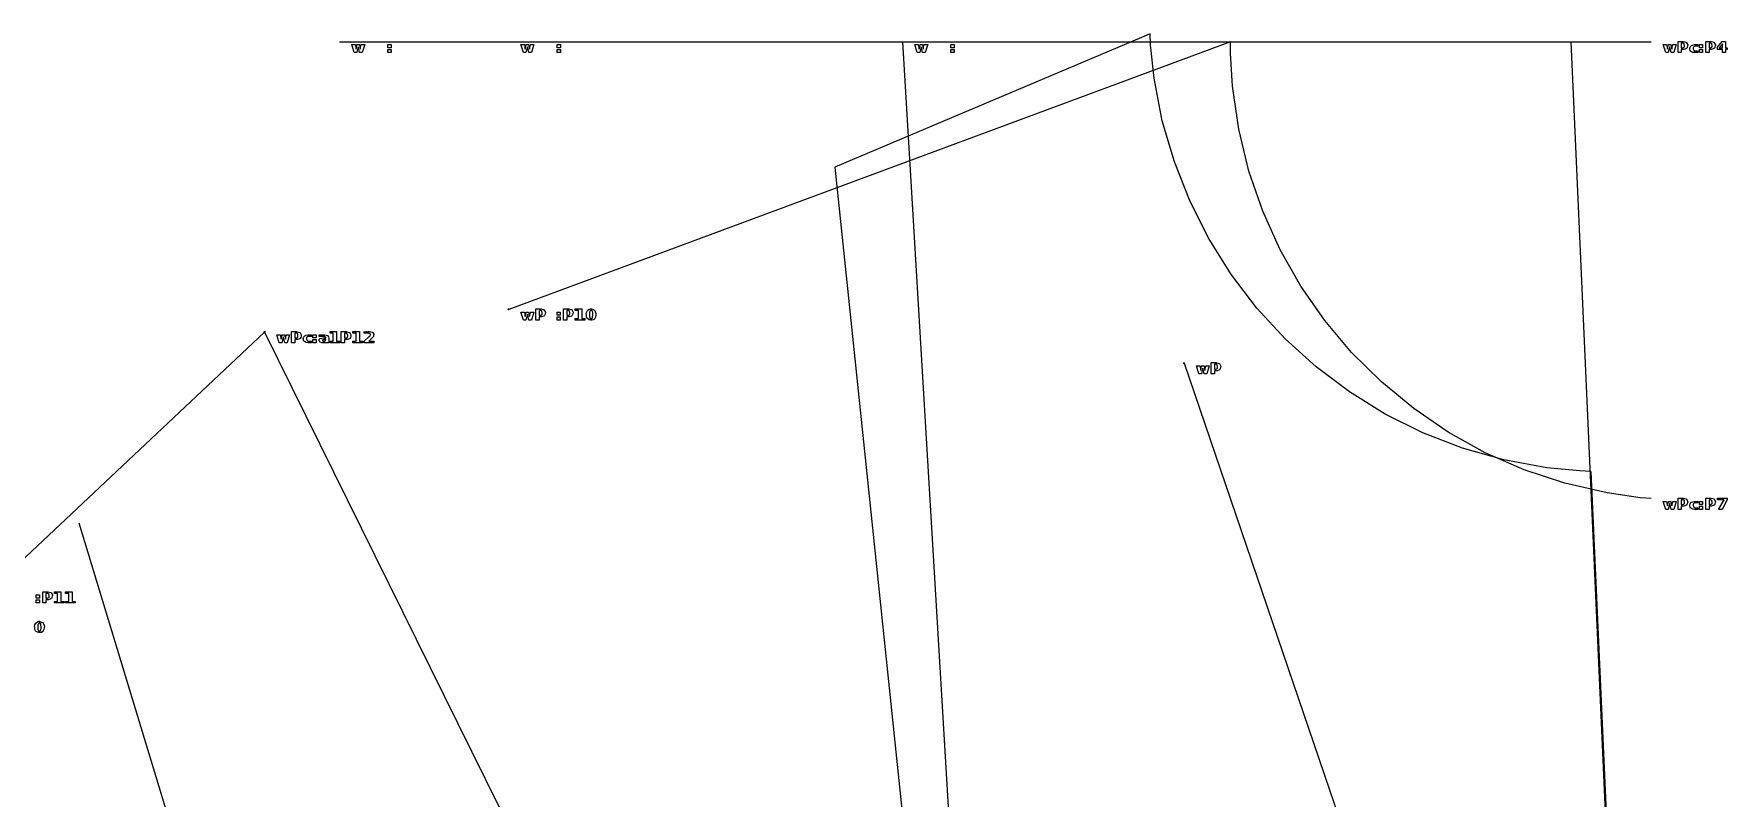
# Model space of a CAD drawing. Extents: x 0 to 25.1, y 0 to 22.3.
# Drawn here: x 11.87 to 24.34, y 16.63 to 22.25 of the extents above; entities that cross this region are included whole.
import ezdxf

# ---------------------------------------------------------------- set-up
doc = ezdxf.new("R2010")
doc.units = 0
doc.layers.get('0').update_dxf_attribs({"linetype": 'CONTINUOUS'})

msp = doc.modelspace()

# ---------------------------------------------------------------- linework, layer by layer
at = {"color": 0}
for p, q in [((20.096, 22.254), (17.774, 21.274)), ((20.099, 22.173), (20.096, 22.254)), ((20.686, 22.195), (15.372, 20.226)), ((18.272, 22.195), (19.059, 8.966)), ((18.272, 22.195), (19.587, 0.108)), ((20.126, 21.929), (20.099, 22.173)), ((20.686, 22.113), (20.686, 22.195)), ((20.702, 21.869), (20.686, 22.113)), ((23.193, 22.195), (24.178, 0.108)), ((20.185, 21.614), (20.126, 21.929)), ((20.748, 21.552), (20.702, 21.869)), ((20.274, 21.311), (20.185, 21.614)), ((20.823, 21.244), (20.748, 21.552)), ((17.774, 21.274), (19.059, 8.966)), ((20.389, 21.02), (20.274, 21.311)), ((20.925, 20.948), (20.823, 21.244)), ((20.529, 20.742), (20.389, 21.02)), ((21.053, 20.665), (20.925, 20.948)), ((20.694, 20.481), (20.529, 20.742)), ((21.205, 20.396), (21.053, 20.665)), ((20.881, 20.236), (20.694, 20.481)), ((21.381, 20.144), (21.205, 20.396)), ((21.089, 20.01), (20.881, 20.236)), ((21.579, 19.909), (21.381, 20.144)), ((11.537, 18.144), (13.574, 20.059)), ((13.574, 20.059), (19.059, 8.966)), ((21.317, 19.803), (21.089, 20.01)), ((20.345, 19.83), (23.531, 10.492)), ((21.798, 19.692), (21.579, 19.909)), ((21.564, 19.618), (21.317, 19.803)), ((21.826, 19.456), (21.564, 19.618)), ((22.036, 19.496), (21.798, 19.692)), ((22.104, 19.317), (21.826, 19.456)), ((22.291, 19.322), (22.036, 19.496)), ((22.396, 19.204), (22.104, 19.317)), ((22.563, 19.171), (22.291, 19.322)), ((22.701, 19.119), (22.396, 19.204)), ((22.849, 19.046), (22.563, 19.171)), ((23.016, 19.061), (22.701, 19.119)), ((23.15, 18.946), (22.849, 19.046)), ((23.26, 19.037), (23.016, 19.061)), ((23.341, 19.034), (23.26, 19.037)), ((23.341, 19.034), (23.779, 9.177)), ((23.462, 18.875), (23.15, 18.946)), ((23.704, 18.84), (23.462, 18.875)), ((23.786, 18.833), (23.704, 18.84)), ((12.207, 18.655), (14.126, 12.332))]:
    msp.add_line(p, q, dxfattribs=at)
at = {"color": 9}
for p, q in [((23.983, 22.198), (24.02, 22.198)), ((23.983, 22.116), (23.983, 22.198)), ((24.02, 22.198), (24.023, 22.197)), ((24.023, 22.197), (24.034, 22.195)), ((24.187, 22.198), (24.224, 22.198)), ((24.187, 22.116), (24.187, 22.198)), ((24.224, 22.198), (24.226, 22.197)), ((24.226, 22.197), (24.238, 22.195)), ((24.274, 22.155), (24.308, 22.198)), ((24.308, 22.198), (24.333, 22.198)), ((24.333, 22.198), (24.333, 22.151)), ((14.216, 22.175), (14.241, 22.175)), ((14.234, 22.116), (14.216, 22.175)), ((14.254, 22.116), (14.234, 22.116)), ((14.241, 22.175), (14.248, 22.142)), ((14.248, 22.142), (14.254, 22.175)), ((14.254, 22.175), (14.273, 22.175)), ((14.264, 22.159), (14.254, 22.116)), ((14.274, 22.116), (14.264, 22.159)), ((14.273, 22.175), (14.279, 22.142)), ((14.293, 22.116), (14.274, 22.116)), ((14.279, 22.142), (14.286, 22.175)), ((14.286, 22.175), (14.311, 22.175)), ((14.311, 22.175), (14.293, 22.116)), ((14.482, 22.175), (14.506, 22.175)), ((14.482, 22.151), (14.482, 22.175)), ((14.506, 22.151), (14.482, 22.151)), ((14.482, 22.139), (14.506, 22.139)), ((14.482, 22.116), (14.482, 22.139)), ((14.506, 22.116), (14.482, 22.116)), ((14.506, 22.175), (14.506, 22.151)), ((14.506, 22.139), (14.506, 22.116)), ((15.462, 22.175), (15.487, 22.175)), ((15.48, 22.116), (15.462, 22.175)), ((15.499, 22.116), (15.48, 22.116)), ((15.487, 22.175), (15.494, 22.142)), ((15.494, 22.142), (15.5, 22.175)), ((15.509, 22.159), (15.499, 22.116)), ((15.5, 22.175), (15.518, 22.175)), ((15.52, 22.116), (15.509, 22.159)), ((15.518, 22.175), (15.525, 22.142)), ((15.539, 22.116), (15.52, 22.116)), ((15.525, 22.142), (15.532, 22.175)), ((15.532, 22.175), (15.556, 22.175)), ((15.556, 22.175), (15.539, 22.116)), ((15.728, 22.175), (15.752, 22.175)), ((15.728, 22.151), (15.728, 22.175)), ((15.752, 22.151), (15.728, 22.151)), ((15.728, 22.139), (15.752, 22.139)), ((15.728, 22.116), (15.728, 22.139)), ((15.752, 22.116), (15.728, 22.116)), ((15.752, 22.175), (15.752, 22.151)), ((15.752, 22.139), (15.752, 22.116)), ((18.362, 22.175), (18.387, 22.175)), ((18.38, 22.116), (18.362, 22.175)), ((18.399, 22.116), (18.38, 22.116)), ((18.387, 22.175), (18.394, 22.142)), ((18.394, 22.142), (18.401, 22.175)), ((18.41, 22.159), (18.399, 22.116)), ((18.401, 22.175), (18.419, 22.175)), ((18.42, 22.116), (18.41, 22.159)), ((18.419, 22.175), (18.425, 22.142)), ((18.439, 22.116), (18.42, 22.116)), ((18.425, 22.142), (18.432, 22.175)), ((18.432, 22.175), (18.457, 22.175)), ((18.457, 22.175), (18.439, 22.116)), ((18.628, 22.175), (18.652, 22.175)), ((18.628, 22.151), (18.628, 22.175)), ((18.652, 22.151), (18.628, 22.151)), ((18.628, 22.139), (18.652, 22.139)), ((18.628, 22.116), (18.628, 22.139)), ((18.652, 22.116), (18.628, 22.116)), ((18.652, 22.175), (18.652, 22.151)), ((18.652, 22.139), (18.652, 22.116)), ((23.874, 22.175), (23.899, 22.175)), ((23.892, 22.116), (23.874, 22.175)), ((23.911, 22.116), (23.892, 22.116)), ((23.899, 22.175), (23.906, 22.142)), ((23.906, 22.142), (23.912, 22.175)), ((23.922, 22.159), (23.911, 22.116)), ((23.912, 22.175), (23.93, 22.175)), ((23.932, 22.116), (23.922, 22.159)), ((23.93, 22.175), (23.937, 22.142)), ((23.951, 22.116), (23.932, 22.116)), ((23.937, 22.142), (23.944, 22.175)), ((23.944, 22.175), (23.969, 22.175)), ((23.969, 22.175), (23.951, 22.116)), ((24.007, 22.116), (23.983, 22.116)), ((24.007, 22.186), (24.007, 22.151)), ((24.018, 22.186), (24.007, 22.186)), ((24.007, 22.151), (24.018, 22.151)), ((24.02, 22.139), (24.007, 22.139)), ((24.007, 22.139), (24.007, 22.116)), ((24.02, 22.186), (24.018, 22.186)), ((24.018, 22.151), (24.019, 22.151)), ((24.019, 22.151), (24.027, 22.155)), ((24.027, 22.182), (24.02, 22.186)), ((24.026, 22.139), (24.02, 22.139)), ((24.044, 22.146), (24.026, 22.139)), ((24.028, 22.181), (24.027, 22.182)), ((24.027, 22.182), (24.027, 22.182)), ((24.027, 22.156), (24.03, 22.16)), ((24.027, 22.155), (24.027, 22.156)), ((24.027, 22.156), (24.027, 22.156)), ((24.03, 22.169), (24.028, 22.181)), ((24.031, 22.169), (24.03, 22.169)), ((24.03, 22.16), (24.031, 22.167)), ((24.031, 22.167), (24.031, 22.169)), ((24.034, 22.195), (24.044, 22.192)), ((24.044, 22.192), (24.045, 22.191)), ((24.045, 22.147), (24.044, 22.146)), ((24.045, 22.191), (24.046, 22.189)), ((24.047, 22.148), (24.045, 22.147)), ((24.046, 22.189), (24.054, 22.174)), ((24.05, 22.155), (24.047, 22.148)), ((24.053, 22.166), (24.05, 22.155)), ((24.054, 22.169), (24.053, 22.166)), ((24.054, 22.174), (24.054, 22.169)), ((24.069, 22.148), (24.071, 22.157)), ((24.07, 22.145), (24.069, 22.148)), ((24.07, 22.142), (24.07, 22.145)), ((24.071, 22.132), (24.07, 22.142)), ((24.071, 22.157), (24.078, 22.166)), ((24.078, 22.124), (24.071, 22.132)), ((24.078, 22.166), (24.08, 22.167)), ((24.08, 22.124), (24.078, 22.124)), ((24.08, 22.167), (24.081, 22.168)), ((24.082, 22.122), (24.08, 22.124)), ((24.081, 22.168), (24.091, 22.172)), ((24.091, 22.118), (24.082, 22.122)), ((24.091, 22.172), (24.104, 22.175)), ((24.104, 22.116), (24.091, 22.118)), ((24.097, 22.157), (24.093, 22.152)), ((24.093, 22.152), (24.093, 22.147)), ((24.093, 22.147), (24.093, 22.145)), ((24.093, 22.145), (24.093, 22.144)), ((24.093, 22.144), (24.098, 22.133)), ((24.098, 22.158), (24.097, 22.157)), ((24.099, 22.159), (24.098, 22.158)), ((24.098, 22.133), (24.098, 22.132)), ((24.098, 22.132), (24.098, 22.132)), ((24.098, 22.132), (24.102, 22.128)), ((24.102, 22.161), (24.099, 22.159)), ((24.109, 22.163), (24.102, 22.161)), ((24.102, 22.128), (24.109, 22.128)), ((24.104, 22.175), (24.108, 22.175)), ((24.108, 22.116), (24.104, 22.116)), ((24.108, 22.175), (24.109, 22.175)), ((24.11, 22.116), (24.108, 22.116)), ((24.109, 22.175), (24.116, 22.175)), ((24.112, 22.163), (24.109, 22.163)), ((24.109, 22.128), (24.112, 22.128)), ((24.116, 22.116), (24.11, 22.116)), ((24.113, 22.163), (24.112, 22.163)), ((24.112, 22.128), (24.112, 22.127)), ((24.112, 22.127), (24.115, 22.126)), ((24.119, 22.163), (24.113, 22.163)), ((24.115, 22.126), (24.119, 22.128)), ((24.116, 22.175), (24.119, 22.175)), ((24.119, 22.116), (24.116, 22.116)), ((24.119, 22.175), (24.119, 22.175)), ((24.119, 22.175), (24.126, 22.175)), ((24.12, 22.163), (24.119, 22.163)), ((24.119, 22.128), (24.121, 22.128)), ((24.121, 22.116), (24.119, 22.116)), ((24.122, 22.163), (24.12, 22.163)), ((24.121, 22.128), (24.121, 22.127)), ((24.121, 22.127), (24.124, 22.126)), ((24.126, 22.116), (24.121, 22.116)), ((24.128, 22.163), (24.122, 22.163)), ((24.124, 22.126), (24.128, 22.128)), ((24.126, 22.175), (24.129, 22.175)), ((24.129, 22.116), (24.126, 22.116)), ((24.129, 22.163), (24.128, 22.163)), ((24.128, 22.128), (24.129, 22.128)), ((24.129, 22.175), (24.129, 22.163)), ((24.129, 22.128), (24.129, 22.116)), ((24.14, 22.175), (24.163, 22.175)), ((24.14, 22.151), (24.14, 22.175)), ((24.163, 22.151), (24.14, 22.151)), ((24.14, 22.139), (24.163, 22.139)), ((24.14, 22.116), (24.14, 22.139)), ((24.163, 22.116), (24.14, 22.116)), ((24.163, 22.175), (24.163, 22.151)), ((24.163, 22.139), (24.163, 22.116)), ((24.211, 22.116), (24.187, 22.116)), ((24.211, 22.186), (24.211, 22.151)), ((24.222, 22.186), (24.211, 22.186)), ((24.211, 22.151), (24.222, 22.151)), ((24.224, 22.139), (24.211, 22.139)), ((24.211, 22.139), (24.211, 22.116)), ((24.224, 22.186), (24.222, 22.186)), ((24.222, 22.151), (24.231, 22.155)), ((24.222, 22.151), (24.222, 22.151)), ((24.23, 22.182), (24.224, 22.186)), ((24.23, 22.139), (24.224, 22.139)), ((24.231, 22.182), (24.23, 22.182)), ((24.247, 22.146), (24.23, 22.139)), ((24.232, 22.181), (24.231, 22.182)), ((24.231, 22.156), (24.233, 22.16)), ((24.231, 22.155), (24.231, 22.156)), ((24.231, 22.156), (24.231, 22.156)), ((24.234, 22.169), (24.232, 22.181)), ((24.233, 22.16), (24.234, 22.167)), ((24.234, 22.167), (24.234, 22.169)), ((24.234, 22.169), (24.234, 22.169)), ((24.238, 22.195), (24.248, 22.192)), ((24.249, 22.147), (24.247, 22.146)), ((24.248, 22.192), (24.249, 22.191)), ((24.249, 22.191), (24.25, 22.189)), ((24.251, 22.148), (24.249, 22.147)), ((24.25, 22.189), (24.258, 22.174)), ((24.254, 22.155), (24.251, 22.148)), ((24.257, 22.166), (24.254, 22.155)), ((24.258, 22.169), (24.257, 22.166)), ((24.258, 22.174), (24.258, 22.169)), ((24.274, 22.139), (24.274, 22.155)), ((24.309, 22.139), (24.274, 22.139)), ((24.309, 22.181), (24.286, 22.151)), ((24.286, 22.151), (24.309, 22.151)), ((24.309, 22.151), (24.309, 22.181)), ((24.309, 22.116), (24.309, 22.139)), ((24.333, 22.116), (24.309, 22.116)), ((24.333, 22.151), (24.344, 22.151)), ((24.344, 22.139), (24.333, 22.139)), ((24.333, 22.139), (24.333, 22.116)), ((24.344, 22.151), (24.344, 22.139)), ((15.462, 20.206), (15.487, 20.206)), ((15.48, 20.147), (15.462, 20.206)), ((15.487, 20.206), (15.494, 20.173)), ((15.494, 20.173), (15.5, 20.206)), ((15.5, 20.206), (15.518, 20.206)), ((15.518, 20.206), (15.525, 20.173)), ((15.525, 20.173), (15.532, 20.206)), ((15.532, 20.206), (15.556, 20.206)), ((15.556, 20.206), (15.539, 20.147)), ((15.571, 20.23), (15.608, 20.23)), ((15.571, 20.147), (15.571, 20.23)), ((15.595, 20.218), (15.595, 20.183)), ((15.606, 20.218), (15.595, 20.218)), ((15.608, 20.218), (15.606, 20.218)), ((15.608, 20.23), (15.61, 20.229)), ((15.615, 20.213), (15.608, 20.218)), ((15.61, 20.229), (15.622, 20.226)), ((15.616, 20.213), (15.615, 20.213)), ((15.615, 20.213), (15.615, 20.213)), ((15.618, 20.201), (15.616, 20.213)), ((15.618, 20.2), (15.618, 20.201)), ((15.622, 20.226), (15.632, 20.224)), ((15.632, 20.224), (15.633, 20.222)), ((15.633, 20.222), (15.634, 20.221)), ((15.634, 20.221), (15.642, 20.206)), ((15.642, 20.206), (15.642, 20.2)), ((15.728, 20.206), (15.751, 20.206)), ((15.728, 20.183), (15.728, 20.206)), ((15.751, 20.206), (15.751, 20.183)), ((15.775, 20.23), (15.812, 20.23)), ((15.775, 20.147), (15.775, 20.23)), ((15.799, 20.218), (15.799, 20.183)), ((15.81, 20.218), (15.799, 20.218)), ((15.812, 20.218), (15.81, 20.218)), ((15.812, 20.23), (15.814, 20.229)), ((15.819, 20.213), (15.812, 20.218)), ((15.814, 20.229), (15.826, 20.226)), ((15.82, 20.213), (15.819, 20.213)), ((15.819, 20.213), (15.819, 20.213)), ((15.822, 20.201), (15.82, 20.213)), ((15.822, 20.2), (15.822, 20.201)), ((15.826, 20.226), (15.836, 20.224)), ((15.836, 20.224), (15.837, 20.222)), ((15.837, 20.222), (15.838, 20.221)), ((15.838, 20.221), (15.846, 20.206)), ((15.846, 20.206), (15.846, 20.2)), ((15.861, 20.218), (15.861, 20.23)), ((15.861, 20.23), (15.885, 20.23)), ((15.885, 20.218), (15.861, 20.218)), ((15.885, 20.23), (15.909, 20.23)), ((15.885, 20.159), (15.885, 20.218)), ((15.909, 20.23), (15.909, 20.159)), ((15.943, 20.191), (15.944, 20.204)), ((15.944, 20.204), (15.951, 20.217)), ((15.951, 20.217), (15.953, 20.219)), ((15.953, 20.219), (15.954, 20.221)), ((15.954, 20.221), (15.963, 20.227)), ((15.963, 20.227), (15.975, 20.23)), ((15.969, 20.21), (15.967, 20.201)), ((15.967, 20.201), (15.967, 20.192)), ((15.97, 20.211), (15.969, 20.21)), ((15.977, 20.218), (15.97, 20.212)), ((15.97, 20.212), (15.97, 20.211)), ((15.975, 20.23), (15.979, 20.23)), ((15.979, 20.218), (15.977, 20.218)), ((15.979, 20.23), (15.981, 20.229)), ((15.981, 20.218), (15.979, 20.218)), ((15.981, 20.229), (15.993, 20.225)), ((15.988, 20.212), (15.981, 20.218)), ((15.988, 20.211), (15.988, 20.212)), ((15.989, 20.21), (15.988, 20.211)), ((15.99, 20.201), (15.989, 20.21)), ((15.991, 20.19), (15.99, 20.201)), ((15.993, 20.225), (16.003, 20.221)), ((16.003, 20.221), (16.005, 20.219)), ((16.005, 20.219), (16.006, 20.217)), ((16.006, 20.217), (16.014, 20.196)), ((15.499, 20.147), (15.48, 20.147)), ((15.509, 20.19), (15.499, 20.147)), ((15.52, 20.147), (15.509, 20.19)), ((15.539, 20.147), (15.52, 20.147)), ((15.595, 20.147), (15.571, 20.147)), ((15.595, 20.183), (15.606, 20.183)), ((15.608, 20.171), (15.595, 20.171)), ((15.595, 20.171), (15.595, 20.147)), ((15.606, 20.183), (15.607, 20.182)), ((15.607, 20.182), (15.615, 20.186)), ((15.614, 20.171), (15.608, 20.171)), ((15.631, 20.177), (15.614, 20.171)), ((15.615, 20.187), (15.618, 20.191)), ((15.615, 20.186), (15.615, 20.187)), ((15.615, 20.187), (15.615, 20.187)), ((15.618, 20.198), (15.618, 20.2)), ((15.618, 20.191), (15.618, 20.198)), ((15.633, 20.179), (15.631, 20.177)), ((15.635, 20.18), (15.633, 20.179)), ((15.638, 20.186), (15.635, 20.18)), ((15.641, 20.197), (15.638, 20.186)), ((15.642, 20.2), (15.641, 20.197)), ((15.751, 20.183), (15.728, 20.183)), ((15.728, 20.171), (15.751, 20.171)), ((15.728, 20.147), (15.728, 20.171)), ((15.751, 20.147), (15.728, 20.147)), ((15.751, 20.171), (15.751, 20.147)), ((15.799, 20.147), (15.775, 20.147)), ((15.799, 20.183), (15.81, 20.183)), ((15.812, 20.171), (15.799, 20.171)), ((15.799, 20.171), (15.799, 20.147)), ((15.81, 20.182), (15.819, 20.186)), ((15.81, 20.183), (15.81, 20.182)), ((15.818, 20.171), (15.812, 20.171)), ((15.835, 20.177), (15.818, 20.171)), ((15.819, 20.187), (15.821, 20.191)), ((15.819, 20.186), (15.819, 20.187)), ((15.819, 20.187), (15.819, 20.187)), ((15.821, 20.191), (15.822, 20.198)), ((15.822, 20.198), (15.822, 20.2)), ((15.837, 20.179), (15.835, 20.177)), ((15.838, 20.18), (15.837, 20.179)), ((15.842, 20.186), (15.838, 20.18)), ((15.845, 20.197), (15.842, 20.186)), ((15.846, 20.2), (15.845, 20.197)), ((15.861, 20.159), (15.885, 20.159)), ((15.861, 20.147), (15.861, 20.159)), ((15.932, 20.147), (15.861, 20.147)), ((15.909, 20.159), (15.932, 20.159)), ((15.932, 20.159), (15.932, 20.147)), ((15.944, 20.189), (15.943, 20.191)), ((15.944, 20.184), (15.944, 20.189)), ((15.945, 20.17), (15.944, 20.184)), ((15.951, 20.159), (15.945, 20.17)), ((15.953, 20.158), (15.951, 20.159)), ((15.954, 20.156), (15.953, 20.158)), ((15.963, 20.15), (15.954, 20.156)), ((15.975, 20.147), (15.963, 20.15)), ((15.967, 20.192), (15.967, 20.189)), ((15.967, 20.189), (15.967, 20.185)), ((15.967, 20.185), (15.967, 20.173)), ((15.967, 20.173), (15.969, 20.167)), ((15.969, 20.167), (15.97, 20.166)), ((15.97, 20.166), (15.97, 20.165)), ((15.97, 20.165), (15.972, 20.16)), ((15.972, 20.16), (15.977, 20.159)), ((15.979, 20.147), (15.975, 20.147)), ((15.977, 20.159), (15.979, 20.159)), ((15.979, 20.159), (15.979, 20.159)), ((15.979, 20.159), (15.984, 20.159)), ((15.983, 20.147), (15.979, 20.147)), ((15.993, 20.149), (15.983, 20.147)), ((15.984, 20.159), (15.988, 20.165)), ((15.988, 20.165), (15.988, 20.166)), ((15.988, 20.166), (15.989, 20.166)), ((15.989, 20.166), (15.991, 20.183)), ((15.991, 20.189), (15.991, 20.19)), ((15.991, 20.183), (15.991, 20.189)), ((16.003, 20.155), (15.993, 20.149)), ((16.005, 20.158), (16.003, 20.155)), ((16.006, 20.16), (16.005, 20.158)), ((16.01, 20.169), (16.006, 20.16)), ((16.013, 20.184), (16.01, 20.169)), ((16.014, 20.189), (16.013, 20.184)), ((16.014, 20.196), (16.014, 20.189)), ((13.664, 20.039), (13.689, 20.039)), ((13.682, 19.98), (13.664, 20.039)), ((13.701, 19.98), (13.682, 19.98)), ((13.689, 20.039), (13.696, 20.006)), ((13.696, 20.006), (13.702, 20.039)), ((13.711, 20.023), (13.701, 19.98)), ((13.702, 20.039), (13.72, 20.039)), ((13.722, 19.98), (13.711, 20.023)), ((13.72, 20.039), (13.727, 20.006)), ((13.741, 19.98), (13.722, 19.98)), ((13.727, 20.006), (13.734, 20.039)), ((13.734, 20.039), (13.758, 20.039)), ((13.758, 20.039), (13.741, 19.98)), ((13.773, 20.063), (13.81, 20.063)), ((13.773, 19.98), (13.773, 20.063)), ((13.797, 19.98), (13.773, 19.98)), ((13.797, 20.051), (13.797, 20.016)), ((13.808, 20.051), (13.797, 20.051)), ((13.797, 20.016), (13.808, 20.016)), ((13.81, 20.004), (13.797, 20.004)), ((13.797, 20.004), (13.797, 19.98)), ((13.81, 20.051), (13.808, 20.051)), ((13.808, 20.016), (13.809, 20.015)), ((13.809, 20.015), (13.817, 20.019)), ((13.81, 20.063), (13.812, 20.062)), ((13.817, 20.046), (13.81, 20.051)), ((13.816, 20.004), (13.81, 20.004)), ((13.812, 20.062), (13.824, 20.059)), ((13.833, 20.01), (13.816, 20.004)), ((13.818, 20.046), (13.817, 20.047)), ((13.817, 20.047), (13.817, 20.046)), ((13.817, 20.02), (13.82, 20.024)), ((13.817, 20.019), (13.817, 20.02)), ((13.817, 20.02), (13.817, 20.02)), ((13.82, 20.034), (13.818, 20.046)), ((13.82, 20.031), (13.82, 20.034)), ((13.82, 20.034), (13.82, 20.034)), ((13.82, 20.024), (13.82, 20.031)), ((13.824, 20.059), (13.834, 20.056)), ((13.835, 20.012), (13.833, 20.01)), ((13.834, 20.056), (13.835, 20.055)), ((13.835, 20.055), (13.836, 20.053)), ((13.837, 20.013), (13.835, 20.012)), ((13.836, 20.053), (13.844, 20.038)), ((13.84, 20.019), (13.837, 20.013)), ((13.843, 20.03), (13.84, 20.019)), ((13.844, 20.034), (13.843, 20.03)), ((13.844, 20.038), (13.844, 20.034)), ((13.859, 20.012), (13.861, 20.022)), ((13.86, 20.01), (13.859, 20.012)), ((13.86, 20.006), (13.86, 20.01)), ((13.861, 19.997), (13.86, 20.006)), ((13.861, 20.022), (13.868, 20.03)), ((13.867, 19.989), (13.861, 19.997)), ((13.87, 19.988), (13.867, 19.989)), ((13.868, 20.03), (13.87, 20.032)), ((13.87, 20.032), (13.871, 20.032)), ((13.872, 19.987), (13.87, 19.988)), ((13.871, 20.032), (13.881, 20.036)), ((13.881, 19.982), (13.872, 19.987)), ((13.881, 20.036), (13.894, 20.039)), ((13.894, 19.98), (13.881, 19.982)), ((13.886, 20.022), (13.883, 20.017)), ((13.883, 20.017), (13.883, 20.012)), ((13.883, 20.012), (13.883, 20.01)), ((13.883, 20.01), (13.883, 20.008)), ((13.883, 20.008), (13.887, 19.998)), ((13.888, 20.023), (13.886, 20.022)), ((13.887, 19.998), (13.888, 19.997)), ((13.889, 20.023), (13.888, 20.023)), ((13.888, 19.997), (13.888, 19.996)), ((13.888, 19.996), (13.892, 19.993)), ((13.892, 20.026), (13.889, 20.023)), ((13.899, 20.027), (13.892, 20.026)), ((13.892, 19.993), (13.899, 19.992)), ((13.894, 20.039), (13.898, 20.039)), ((13.898, 19.98), (13.894, 19.98)), ((13.898, 20.039), (13.899, 20.039)), ((13.9, 19.98), (13.898, 19.98)), ((13.899, 20.039), (13.906, 20.039)), ((13.902, 20.027), (13.899, 20.027)), ((13.899, 19.992), (13.902, 19.992)), ((13.906, 19.98), (13.9, 19.98)), ((13.903, 20.027), (13.902, 20.027)), ((13.902, 19.992), (13.902, 19.992)), ((13.902, 19.992), (13.905, 19.991)), ((13.909, 20.027), (13.903, 20.027)), ((13.905, 19.991), (13.909, 19.992)), ((13.906, 20.039), (13.909, 20.039)), ((13.909, 19.98), (13.906, 19.98)), ((13.909, 20.039), (13.909, 20.039)), ((13.909, 20.039), (13.916, 20.039)), ((13.91, 20.027), (13.909, 20.027)), ((13.909, 19.992), (13.911, 19.992)), ((13.91, 19.98), (13.909, 19.98)), ((13.912, 20.027), (13.91, 20.027)), ((13.916, 19.98), (13.91, 19.98)), ((13.911, 19.992), (13.911, 19.991)), ((13.911, 19.991), (13.914, 19.991)), ((13.918, 20.027), (13.912, 20.027)), ((13.914, 19.991), (13.918, 19.992)), ((13.916, 20.039), (13.919, 20.039)), ((13.919, 19.98), (13.916, 19.98)), ((13.919, 20.027), (13.918, 20.027)), ((13.918, 19.992), (13.919, 19.992)), ((13.919, 20.039), (13.919, 20.027)), ((13.919, 19.992), (13.919, 19.98)), ((13.93, 20.039), (13.953, 20.039)), ((13.93, 20.016), (13.93, 20.039)), ((13.953, 20.016), (13.93, 20.016)), ((13.93, 20.004), (13.953, 20.004)), ((13.93, 19.98), (13.93, 20.004)), ((13.953, 19.98), (13.93, 19.98)), ((13.953, 20.039), (13.953, 20.016)), ((13.953, 20.004), (13.953, 19.98)), ((13.976, 19.999), (13.977, 20.005)), ((13.977, 19.998), (13.976, 19.999)), ((13.977, 20.027), (13.977, 20.039)), ((13.977, 20.039), (13.977, 20.039)), ((13.977, 20.039), (13.984, 20.039)), ((13.978, 20.027), (13.977, 20.027)), ((13.977, 20.005), (13.984, 20.011)), ((13.977, 19.996), (13.977, 19.998)), ((13.978, 19.99), (13.977, 19.996)), ((13.982, 20.027), (13.978, 20.027)), ((13.982, 19.986), (13.978, 19.99)), ((13.988, 20.027), (13.982, 20.027)), ((13.983, 19.985), (13.982, 19.986)), ((13.984, 19.984), (13.983, 19.985)), ((13.984, 20.039), (13.992, 20.039)), ((13.984, 20.011), (13.985, 20.011)), ((13.996, 19.98), (13.984, 19.984)), ((13.985, 20.011), (13.986, 20.012)), ((13.986, 20.012), (13.995, 20.014)), ((13.99, 20.027), (13.988, 20.027)), ((13.991, 20.027), (13.99, 20.027)), ((13.995, 20.027), (13.991, 20.027)), ((13.992, 20.039), (13.994, 20.039)), ((13.994, 20.039), (13.996, 20.039)), ((14.002, 20.027), (13.995, 20.027)), ((13.995, 20.014), (14.008, 20.016)), ((13.996, 20.039), (14.008, 20.039)), ((14.001, 19.98), (13.996, 19.98)), ((14.003, 20.002), (14, 19.999)), ((14, 19.999), (14.001, 19.998)), ((14.001, 19.998), (14, 19.998)), ((14, 19.998), (14.003, 19.994)), ((14.001, 19.998), (14.001, 19.998)), ((14.004, 19.98), (14.001, 19.98)), ((14.005, 20.027), (14.002, 20.027)), ((14.004, 20.003), (14.003, 20.002)), ((14.003, 19.994), (14.003, 19.994)), ((14.003, 19.994), (14.003, 19.993)), ((14.003, 19.993), (14.005, 19.991)), ((14.007, 20.002), (14.004, 20.003)), ((14.004, 20.003), (14.004, 20.003)), ((14.011, 19.98), (14.004, 19.98)), ((14.008, 20.027), (14.005, 20.027)), ((14.005, 19.991), (14.009, 19.992)), ((14.012, 20.003), (14.007, 20.002)), ((14.008, 20.039), (14.012, 20.039)), ((14.018, 20.026), (14.008, 20.027)), ((14.008, 20.016), (14.012, 20.016)), ((14.009, 19.992), (14.011, 19.992)), ((14.011, 19.992), (14.011, 19.991)), ((14.011, 19.991), (14.015, 19.991)), ((14.014, 19.98), (14.011, 19.98)), ((14.012, 20.039), (14.015, 20.039)), ((14.012, 20.016), (14.024, 20.016)), ((14.013, 20.004), (14.012, 20.003)), ((14.024, 20.004), (14.013, 20.004)), ((14.016, 19.98), (14.014, 19.98)), ((14.015, 20.039), (14.038, 20.034)), ((14.015, 19.991), (14.019, 19.994)), ((14.022, 19.98), (14.016, 19.98)), ((14.019, 20.025), (14.018, 20.026)), ((14.02, 20.025), (14.019, 20.025)), ((14.019, 19.994), (14.02, 19.995)), ((14.024, 20.019), (14.02, 20.025)), ((14.02, 19.995), (14.024, 20.001)), ((14.02, 19.995), (14.02, 19.995)), ((14.024, 19.98), (14.022, 19.98)), ((14.024, 20.016), (14.024, 20.019)), ((14.024, 20.019), (14.024, 20.019)), ((14.024, 20.002), (14.024, 20.004)), ((14.024, 20.001), (14.024, 20.002)), ((14.048, 19.98), (14.024, 19.98)), ((14.038, 20.034), (14.039, 20.033)), ((14.039, 20.033), (14.04, 20.031)), ((14.04, 20.031), (14.045, 20.023)), ((14.045, 20.023), (14.048, 20.014)), ((14.048, 20.014), (14.048, 20.011)), ((14.048, 20.011), (14.048, 19.98)), ((14.056, 20.051), (14.056, 20.063)), ((14.056, 20.063), (14.08, 20.063)), ((14.08, 20.051), (14.056, 20.051)), ((14.056, 19.992), (14.08, 19.992)), ((14.056, 19.98), (14.056, 19.992)), ((14.127, 19.98), (14.056, 19.98)), ((14.08, 20.063), (14.104, 20.063)), ((14.08, 19.992), (14.08, 20.051)), ((14.104, 20.063), (14.104, 19.992)), ((14.104, 19.992), (14.127, 19.992)), ((14.127, 19.992), (14.127, 19.98)), ((14.139, 20.063), (14.176, 20.063)), ((14.139, 19.98), (14.139, 20.063)), ((14.162, 19.98), (14.139, 19.98)), ((14.162, 20.051), (14.162, 20.016)), ((14.174, 20.051), (14.162, 20.051)), ((14.162, 20.016), (14.174, 20.016)), ((14.176, 20.004), (14.162, 20.004)), ((14.162, 20.004), (14.162, 19.98)), ((14.176, 20.051), (14.174, 20.051)), ((14.174, 20.015), (14.182, 20.019)), ((14.174, 20.016), (14.174, 20.015)), ((14.176, 20.063), (14.178, 20.062)), ((14.182, 20.046), (14.176, 20.051)), ((14.181, 20.004), (14.176, 20.004)), ((14.178, 20.062), (14.189, 20.059)), ((14.199, 20.01), (14.181, 20.004)), ((14.183, 20.047), (14.182, 20.046)), ((14.182, 20.019), (14.183, 20.02)), ((14.183, 20.046), (14.183, 20.047)), ((14.186, 20.034), (14.183, 20.046)), ((14.183, 20.02), (14.185, 20.024)), ((14.183, 20.02), (14.183, 20.02)), ((14.185, 20.024), (14.186, 20.031)), ((14.186, 20.031), (14.186, 20.034)), ((14.186, 20.034), (14.186, 20.034)), ((14.189, 20.059), (14.199, 20.056)), ((14.199, 20.056), (14.201, 20.055)), ((14.201, 20.012), (14.199, 20.01)), ((14.201, 20.055), (14.202, 20.053)), ((14.202, 20.013), (14.201, 20.012)), ((14.202, 20.053), (14.209, 20.038)), ((14.206, 20.019), (14.202, 20.013)), ((14.208, 20.03), (14.206, 20.019)), ((14.209, 20.034), (14.208, 20.03)), ((14.209, 20.038), (14.209, 20.034)), ((14.225, 20.051), (14.225, 20.063)), ((14.225, 20.063), (14.249, 20.063)), ((14.249, 20.051), (14.225, 20.051)), ((14.225, 19.992), (14.249, 19.992)), ((14.225, 19.98), (14.225, 19.992)), ((14.296, 19.98), (14.225, 19.98)), ((14.249, 20.063), (14.273, 20.063)), ((14.249, 19.992), (14.249, 20.051)), ((14.273, 20.063), (14.273, 19.992)), ((14.273, 19.992), (14.296, 19.992)), ((14.296, 19.992), (14.296, 19.98)), ((14.307, 20.051), (14.307, 20.063)), ((14.307, 20.063), (14.308, 20.062)), ((14.309, 20.051), (14.307, 20.051)), ((14.307, 19.992), (14.345, 20.026)), ((14.307, 19.98), (14.307, 19.992)), ((14.378, 19.98), (14.307, 19.98)), ((14.308, 20.062), (14.314, 20.061)), ((14.314, 20.051), (14.309, 20.051)), ((14.314, 20.061), (14.322, 20.063)), ((14.321, 20.051), (14.314, 20.051)), ((14.323, 20.051), (14.321, 20.051)), ((14.322, 20.063), (14.325, 20.063)), ((14.326, 20.051), (14.323, 20.051)), ((14.325, 20.063), (14.326, 20.062)), ((14.326, 20.062), (14.333, 20.061)), ((14.335, 20.051), (14.326, 20.051)), ((14.333, 20.061), (14.339, 20.063)), ((14.337, 20.051), (14.335, 20.051)), ((14.338, 20.051), (14.337, 20.051)), ((14.342, 20.049), (14.338, 20.051)), ((14.339, 20.063), (14.341, 20.063)), ((14.341, 20.063), (14.344, 20.062)), ((14.348, 20.047), (14.342, 20.049)), ((14.359, 20.009), (14.342, 19.992)), ((14.342, 19.992), (14.378, 19.992)), ((14.344, 20.062), (14.356, 20.06)), ((14.345, 20.027), (14.352, 20.032)), ((14.345, 20.026), (14.345, 20.027)), ((14.35, 20.048), (14.348, 20.047)), ((14.351, 20.047), (14.35, 20.048)), ((14.354, 20.04), (14.351, 20.047)), ((14.352, 20.033), (14.355, 20.038)), ((14.352, 20.032), (14.352, 20.033)), ((14.352, 20.033), (14.352, 20.033)), ((14.355, 20.04), (14.354, 20.04)), ((14.355, 20.038), (14.355, 20.04)), ((14.356, 20.06), (14.367, 20.058)), ((14.361, 20.011), (14.359, 20.009)), ((14.373, 20.024), (14.361, 20.011)), ((14.367, 20.058), (14.368, 20.056)), ((14.368, 20.056), (14.37, 20.055)), ((14.37, 20.055), (14.378, 20.043)), ((14.375, 20.026), (14.373, 20.024)), ((14.376, 20.032), (14.375, 20.027)), ((14.375, 20.027), (14.375, 20.026)), ((14.377, 20.038), (14.376, 20.032)), ((14.378, 20.039), (14.377, 20.038)), ((14.378, 20.043), (14.378, 20.039)), ((14.378, 19.992), (14.378, 19.98)), ((20.545, 19.834), (20.582, 19.834)), ((20.545, 19.751), (20.545, 19.834)), ((20.582, 19.834), (20.584, 19.833)), ((20.584, 19.833), (20.595, 19.83)), ((20.595, 19.83), (20.605, 19.827)), ((20.605, 19.827), (20.607, 19.826)), ((20.436, 19.81), (20.46, 19.81)), ((20.454, 19.751), (20.436, 19.81)), ((20.473, 19.751), (20.454, 19.751)), ((20.46, 19.81), (20.468, 19.777)), ((20.468, 19.777), (20.474, 19.81)), ((20.483, 19.794), (20.473, 19.751)), ((20.474, 19.81), (20.492, 19.81)), ((20.493, 19.751), (20.483, 19.794)), ((20.492, 19.81), (20.498, 19.777)), ((20.512, 19.751), (20.493, 19.751)), ((20.498, 19.777), (20.505, 19.81)), ((20.505, 19.81), (20.53, 19.81)), ((20.53, 19.81), (20.512, 19.751)), ((20.569, 19.751), (20.545, 19.751)), ((20.569, 19.822), (20.569, 19.787)), ((20.58, 19.822), (20.569, 19.822)), ((20.569, 19.787), (20.58, 19.787)), ((20.582, 19.775), (20.569, 19.775)), ((20.569, 19.775), (20.569, 19.751)), ((20.582, 19.822), (20.58, 19.822)), ((20.58, 19.786), (20.588, 19.79)), ((20.58, 19.787), (20.58, 19.786)), ((20.588, 19.817), (20.582, 19.822)), ((20.588, 19.775), (20.582, 19.775)), ((20.589, 19.817), (20.588, 19.817)), ((20.588, 19.79), (20.589, 19.791)), ((20.605, 19.781), (20.588, 19.775)), ((20.592, 19.805), (20.589, 19.817)), ((20.589, 19.817), (20.589, 19.817)), ((20.589, 19.791), (20.591, 19.795)), ((20.589, 19.791), (20.589, 19.791)), ((20.591, 19.795), (20.592, 19.802)), ((20.592, 19.804), (20.592, 19.805)), ((20.592, 19.802), (20.592, 19.804)), ((20.607, 19.782), (20.605, 19.781)), ((20.607, 19.826), (20.608, 19.824)), ((20.608, 19.784), (20.607, 19.782)), ((20.608, 19.824), (20.616, 19.809)), ((20.612, 19.79), (20.608, 19.784)), ((20.614, 19.801), (20.612, 19.79)), ((20.616, 19.804), (20.614, 19.801)), ((20.616, 19.809), (20.616, 19.804)), ((23.983, 18.837), (24.02, 18.837)), ((23.983, 18.754), (23.983, 18.837)), ((24.02, 18.837), (24.023, 18.836)), ((24.023, 18.836), (24.034, 18.833)), ((24.034, 18.833), (24.044, 18.831)), ((24.044, 18.831), (24.045, 18.829)), ((24.045, 18.829), (24.046, 18.828)), ((24.187, 18.837), (24.224, 18.837)), ((24.187, 18.754), (24.187, 18.837)), ((24.224, 18.837), (24.226, 18.836)), ((24.226, 18.836), (24.238, 18.833)), ((24.238, 18.833), (24.248, 18.831)), ((24.248, 18.831), (24.249, 18.829)), ((24.249, 18.829), (24.25, 18.828)), ((24.274, 18.837), (24.344, 18.837)), ((24.274, 18.825), (24.274, 18.837)), ((24.344, 18.837), (24.344, 18.825)), ((23.874, 18.813), (23.899, 18.813)), ((23.892, 18.754), (23.874, 18.813)), ((23.911, 18.754), (23.892, 18.754)), ((23.899, 18.813), (23.906, 18.78)), ((23.906, 18.78), (23.912, 18.813)), ((23.922, 18.797), (23.911, 18.754)), ((23.912, 18.813), (23.93, 18.813)), ((23.932, 18.754), (23.922, 18.797)), ((23.93, 18.813), (23.937, 18.78)), ((23.951, 18.754), (23.932, 18.754)), ((23.937, 18.78), (23.944, 18.813)), ((23.944, 18.813), (23.969, 18.813)), ((23.969, 18.813), (23.951, 18.754)), ((24.007, 18.754), (23.983, 18.754)), ((24.007, 18.825), (24.007, 18.79)), ((24.018, 18.825), (24.007, 18.825)), ((24.007, 18.79), (24.018, 18.79)), ((24.02, 18.778), (24.007, 18.778)), ((24.007, 18.778), (24.007, 18.754)), ((24.02, 18.825), (24.018, 18.825)), ((24.018, 18.79), (24.019, 18.789)), ((24.019, 18.789), (24.027, 18.794)), ((24.027, 18.82), (24.02, 18.825)), ((24.026, 18.778), (24.02, 18.778)), ((24.044, 18.784), (24.026, 18.778)), ((24.028, 18.82), (24.027, 18.821)), ((24.027, 18.821), (24.027, 18.82)), ((24.027, 18.794), (24.03, 18.798)), ((24.027, 18.794), (24.027, 18.794)), ((24.027, 18.794), (24.027, 18.794)), ((24.03, 18.808), (24.028, 18.82)), ((24.031, 18.808), (24.03, 18.808)), ((24.03, 18.798), (24.031, 18.805)), ((24.031, 18.805), (24.031, 18.808)), ((24.045, 18.786), (24.044, 18.784)), ((24.047, 18.787), (24.045, 18.786)), ((24.046, 18.828), (24.054, 18.812)), ((24.05, 18.794), (24.047, 18.787)), ((24.053, 18.804), (24.05, 18.794)), ((24.054, 18.808), (24.053, 18.804)), ((24.054, 18.812), (24.054, 18.808)), ((24.069, 18.786), (24.071, 18.796)), ((24.07, 18.784), (24.069, 18.786)), ((24.07, 18.781), (24.07, 18.784)), ((24.071, 18.771), (24.07, 18.781)), ((24.071, 18.796), (24.078, 18.804)), ((24.078, 18.763), (24.071, 18.771)), ((24.078, 18.804), (24.08, 18.806)), ((24.08, 18.762), (24.078, 18.763)), ((24.08, 18.806), (24.081, 18.806)), ((24.082, 18.761), (24.08, 18.762)), ((24.081, 18.806), (24.091, 18.81)), ((24.091, 18.756), (24.082, 18.761)), ((24.091, 18.81), (24.104, 18.813)), ((24.104, 18.754), (24.091, 18.756)), ((24.097, 18.796), (24.093, 18.791)), ((24.093, 18.791), (24.093, 18.786)), ((24.093, 18.786), (24.093, 18.784)), ((24.093, 18.784), (24.093, 18.782)), ((24.093, 18.782), (24.098, 18.772)), ((24.098, 18.797), (24.097, 18.796)), ((24.099, 18.797), (24.098, 18.797)), ((24.098, 18.772), (24.098, 18.771)), ((24.098, 18.771), (24.098, 18.77)), ((24.098, 18.77), (24.102, 18.767)), ((24.102, 18.8), (24.099, 18.797)), ((24.109, 18.801), (24.102, 18.8)), ((24.102, 18.767), (24.109, 18.766)), ((24.104, 18.813), (24.108, 18.813)), ((24.108, 18.754), (24.104, 18.754)), ((24.108, 18.813), (24.109, 18.813)), ((24.11, 18.754), (24.108, 18.754)), ((24.109, 18.813), (24.116, 18.813)), ((24.112, 18.801), (24.109, 18.801)), ((24.109, 18.766), (24.112, 18.766)), ((24.116, 18.754), (24.11, 18.754)), ((24.113, 18.801), (24.112, 18.801)), ((24.112, 18.766), (24.112, 18.766)), ((24.112, 18.766), (24.115, 18.765)), ((24.119, 18.801), (24.113, 18.801)), ((24.115, 18.765), (24.119, 18.766)), ((24.116, 18.813), (24.119, 18.813)), ((24.119, 18.754), (24.116, 18.754)), ((24.119, 18.813), (24.119, 18.813)), ((24.119, 18.813), (24.126, 18.813)), ((24.12, 18.801), (24.119, 18.801)), ((24.119, 18.766), (24.121, 18.766)), ((24.121, 18.754), (24.119, 18.754)), ((24.122, 18.801), (24.12, 18.801)), ((24.121, 18.766), (24.121, 18.766)), ((24.121, 18.766), (24.124, 18.765)), ((24.126, 18.754), (24.121, 18.754)), ((24.128, 18.801), (24.122, 18.801)), ((24.124, 18.765), (24.128, 18.766)), ((24.126, 18.813), (24.129, 18.813)), ((24.129, 18.754), (24.126, 18.754)), ((24.129, 18.801), (24.128, 18.801)), ((24.128, 18.766), (24.129, 18.766)), ((24.129, 18.813), (24.129, 18.801)), ((24.129, 18.766), (24.129, 18.754)), ((24.14, 18.813), (24.163, 18.813)), ((24.14, 18.79), (24.14, 18.813)), ((24.163, 18.79), (24.14, 18.79)), ((24.14, 18.778), (24.163, 18.778)), ((24.14, 18.754), (24.14, 18.778)), ((24.163, 18.754), (24.14, 18.754)), ((24.163, 18.813), (24.163, 18.79)), ((24.163, 18.778), (24.163, 18.754)), ((24.211, 18.754), (24.187, 18.754)), ((24.211, 18.825), (24.211, 18.79)), ((24.222, 18.825), (24.211, 18.825)), ((24.211, 18.79), (24.222, 18.79)), ((24.224, 18.778), (24.211, 18.778)), ((24.211, 18.778), (24.211, 18.754)), ((24.224, 18.825), (24.222, 18.825)), ((24.222, 18.789), (24.231, 18.794)), ((24.222, 18.79), (24.222, 18.789)), ((24.23, 18.82), (24.224, 18.825)), ((24.23, 18.778), (24.224, 18.778)), ((24.231, 18.821), (24.23, 18.82)), ((24.247, 18.784), (24.23, 18.778)), ((24.232, 18.82), (24.231, 18.821)), ((24.231, 18.794), (24.233, 18.798)), ((24.231, 18.794), (24.231, 18.794)), ((24.231, 18.794), (24.231, 18.794)), ((24.234, 18.808), (24.232, 18.82)), ((24.233, 18.798), (24.234, 18.805)), ((24.234, 18.805), (24.234, 18.808)), ((24.234, 18.808), (24.234, 18.808)), ((24.249, 18.786), (24.247, 18.784)), ((24.251, 18.787), (24.249, 18.786)), ((24.25, 18.828), (24.258, 18.812)), ((24.254, 18.794), (24.251, 18.787)), ((24.257, 18.804), (24.254, 18.794)), ((24.258, 18.808), (24.257, 18.804)), ((24.258, 18.812), (24.258, 18.808)), ((24.322, 18.825), (24.274, 18.825)), ((24.281, 18.754), (24.322, 18.825)), ((24.308, 18.754), (24.281, 18.754)), ((24.344, 18.825), (24.308, 18.754)), ((11.893, 18.124), (11.917, 18.124)), ((11.893, 18.101), (11.893, 18.124)), ((11.917, 18.101), (11.893, 18.101)), ((11.893, 18.089), (11.917, 18.089)), ((11.893, 18.065), (11.893, 18.089)), ((11.917, 18.124), (11.917, 18.101)), ((11.917, 18.089), (11.917, 18.065)), ((11.94, 18.148), (11.977, 18.148)), ((11.94, 18.065), (11.94, 18.148)), ((11.964, 18.136), (11.964, 18.101)), ((11.975, 18.136), (11.964, 18.136)), ((11.964, 18.101), (11.975, 18.101)), ((11.977, 18.089), (11.964, 18.089)), ((11.964, 18.089), (11.964, 18.065)), ((11.977, 18.136), (11.975, 18.136)), ((11.975, 18.101), (11.976, 18.1)), ((11.976, 18.1), (11.984, 18.105)), ((11.977, 18.148), (11.979, 18.147)), ((11.984, 18.131), (11.977, 18.136)), ((11.983, 18.089), (11.977, 18.089)), ((11.979, 18.147), (11.991, 18.144)), ((12, 18.095), (11.983, 18.089)), ((11.985, 18.131), (11.984, 18.132)), ((11.984, 18.132), (11.984, 18.131)), ((11.984, 18.105), (11.987, 18.109)), ((11.984, 18.105), (11.984, 18.105)), ((11.984, 18.105), (11.984, 18.105)), ((11.987, 18.119), (11.985, 18.131)), ((11.988, 18.119), (11.987, 18.119)), ((11.987, 18.109), (11.988, 18.116)), ((11.988, 18.116), (11.988, 18.119)), ((11.991, 18.144), (12.001, 18.142)), ((12.002, 18.097), (12, 18.095)), ((12.001, 18.142), (12.002, 18.14)), ((12.002, 18.14), (12.003, 18.139)), ((12.004, 18.098), (12.002, 18.097)), ((12.003, 18.139), (12.011, 18.124)), ((12.007, 18.105), (12.004, 18.098)), ((12.01, 18.115), (12.007, 18.105)), ((12.011, 18.119), (12.01, 18.115)), ((12.011, 18.124), (12.011, 18.119)), ((12.027, 18.136), (12.027, 18.148)), ((12.027, 18.148), (12.05, 18.148)), ((12.05, 18.136), (12.027, 18.136)), ((12.05, 18.148), (12.074, 18.148)), ((12.05, 18.077), (12.05, 18.136)), ((12.074, 18.148), (12.074, 18.077)), ((12.109, 18.136), (12.109, 18.148)), ((12.109, 18.148), (12.133, 18.148)), ((12.133, 18.136), (12.109, 18.136)), ((12.133, 18.148), (12.156, 18.148)), ((12.133, 18.077), (12.133, 18.136)), ((12.156, 18.148), (12.156, 18.077)), ((11.917, 18.065), (11.893, 18.065)), ((11.964, 18.065), (11.94, 18.065)), ((12.027, 18.077), (12.05, 18.077)), ((12.027, 18.065), (12.027, 18.077)), ((12.098, 18.065), (12.027, 18.065)), ((12.074, 18.077), (12.098, 18.077)), ((12.098, 18.077), (12.098, 18.065)), ((12.109, 18.077), (12.133, 18.077)), ((12.109, 18.065), (12.109, 18.077)), ((12.18, 18.065), (12.109, 18.065)), ((12.156, 18.077), (12.18, 18.077)), ((12.18, 18.077), (12.18, 18.065)), ((11.88, 17.891), (11.882, 17.904)), ((11.881, 17.888), (11.88, 17.891)), ((11.881, 17.884), (11.881, 17.888)), ((11.882, 17.87), (11.881, 17.884)), ((11.882, 17.904), (11.889, 17.917)), ((11.888, 17.859), (11.882, 17.87)), ((11.89, 17.858), (11.888, 17.859)), ((11.889, 17.917), (11.89, 17.919)), ((11.89, 17.919), (11.891, 17.92)), ((11.892, 17.856), (11.89, 17.858)), ((11.891, 17.92), (11.901, 17.927)), ((11.901, 17.85), (11.892, 17.856)), ((11.901, 17.927), (11.912, 17.93)), ((11.912, 17.847), (11.901, 17.85)), ((11.906, 17.909), (11.904, 17.901)), ((11.904, 17.901), (11.905, 17.892)), ((11.905, 17.889), (11.904, 17.885)), ((11.904, 17.885), (11.904, 17.873)), ((11.904, 17.873), (11.907, 17.867)), ((11.905, 17.892), (11.905, 17.889)), ((11.907, 17.911), (11.906, 17.909)), ((11.908, 17.912), (11.907, 17.911)), ((11.907, 17.867), (11.907, 17.866)), ((11.907, 17.866), (11.907, 17.864)), ((11.907, 17.864), (11.91, 17.86)), ((11.915, 17.918), (11.908, 17.912)), ((11.91, 17.86), (11.915, 17.859)), ((11.912, 17.93), (11.916, 17.93)), ((11.916, 17.847), (11.912, 17.847)), ((11.916, 17.918), (11.915, 17.918)), ((11.915, 17.859), (11.916, 17.859)), ((11.916, 17.93), (11.919, 17.928)), ((11.919, 17.918), (11.916, 17.918)), ((11.916, 17.859), (11.917, 17.858)), ((11.92, 17.847), (11.916, 17.847)), ((11.917, 17.858), (11.921, 17.859)), ((11.919, 17.928), (11.931, 17.925)), ((11.925, 17.912), (11.919, 17.918)), ((11.931, 17.849), (11.92, 17.847)), ((11.921, 17.859), (11.925, 17.864)), ((11.926, 17.911), (11.925, 17.912)), ((11.925, 17.864), (11.926, 17.866)), ((11.926, 17.91), (11.926, 17.911)), ((11.927, 17.901), (11.926, 17.91)), ((11.926, 17.866), (11.928, 17.883)), ((11.926, 17.866), (11.926, 17.866)), ((11.928, 17.89), (11.927, 17.901)), ((11.928, 17.889), (11.928, 17.89)), ((11.928, 17.883), (11.928, 17.889)), ((11.931, 17.925), (11.941, 17.921)), ((11.941, 17.855), (11.931, 17.849)), ((11.941, 17.921), (11.943, 17.919)), ((11.943, 17.858), (11.941, 17.855)), ((11.943, 17.919), (11.944, 17.917)), ((11.944, 17.86), (11.943, 17.858)), ((11.944, 17.917), (11.952, 17.895)), ((11.948, 17.869), (11.944, 17.86)), ((11.951, 17.884), (11.948, 17.869)), ((11.952, 17.888), (11.951, 17.884)), ((11.952, 17.895), (11.952, 17.888))]:
    msp.add_line(p, q, dxfattribs=at)
at = {"color": 11}
msp.add_line((14.126, 22.195), (23.784, 22.195), dxfattribs=at)
at = {"color": 51}
for p, q in [((15.368, 20.227), (15.371, 20.23)), ((15.368, 20.226), (15.368, 20.227)), ((15.368, 20.225), (15.368, 20.226)), ((15.371, 20.222), (15.368, 20.225)), ((15.371, 20.23), (15.372, 20.23)), ((15.372, 20.222), (15.371, 20.222)), ((15.372, 20.23), (15.373, 20.23)), ((15.373, 20.222), (15.372, 20.222)), ((15.373, 20.23), (15.376, 20.227)), ((15.376, 20.225), (15.373, 20.222)), ((15.376, 20.227), (15.376, 20.226)), ((15.376, 20.226), (15.376, 20.225)), ((13.57, 20.06), (13.573, 20.063)), ((13.57, 20.059), (13.57, 20.06)), ((13.57, 20.058), (13.57, 20.059)), ((13.573, 20.055), (13.57, 20.058)), ((13.573, 20.063), (13.574, 20.063)), ((13.574, 20.055), (13.573, 20.055)), ((13.574, 20.063), (13.575, 20.063)), ((13.575, 20.055), (13.574, 20.055)), ((13.575, 20.063), (13.578, 20.06)), ((13.578, 20.058), (13.575, 20.055)), ((13.578, 20.06), (13.578, 20.059)), ((13.578, 20.059), (13.578, 20.058)), ((20.341, 19.831), (20.344, 19.834)), ((20.341, 19.83), (20.341, 19.831)), ((20.341, 19.829), (20.341, 19.83)), ((20.344, 19.826), (20.341, 19.829)), ((20.344, 19.834), (20.345, 19.834)), ((20.345, 19.834), (20.346, 19.834)), ((20.346, 19.834), (20.349, 19.831)), ((20.349, 19.829), (20.346, 19.826)), ((20.349, 19.831), (20.349, 19.83)), ((20.349, 19.83), (20.349, 19.829)), ((20.345, 19.826), (20.344, 19.826)), ((20.346, 19.826), (20.345, 19.826))]:
    msp.add_line(p, q, dxfattribs=at)

doc.saveas('drawing.dxf')
